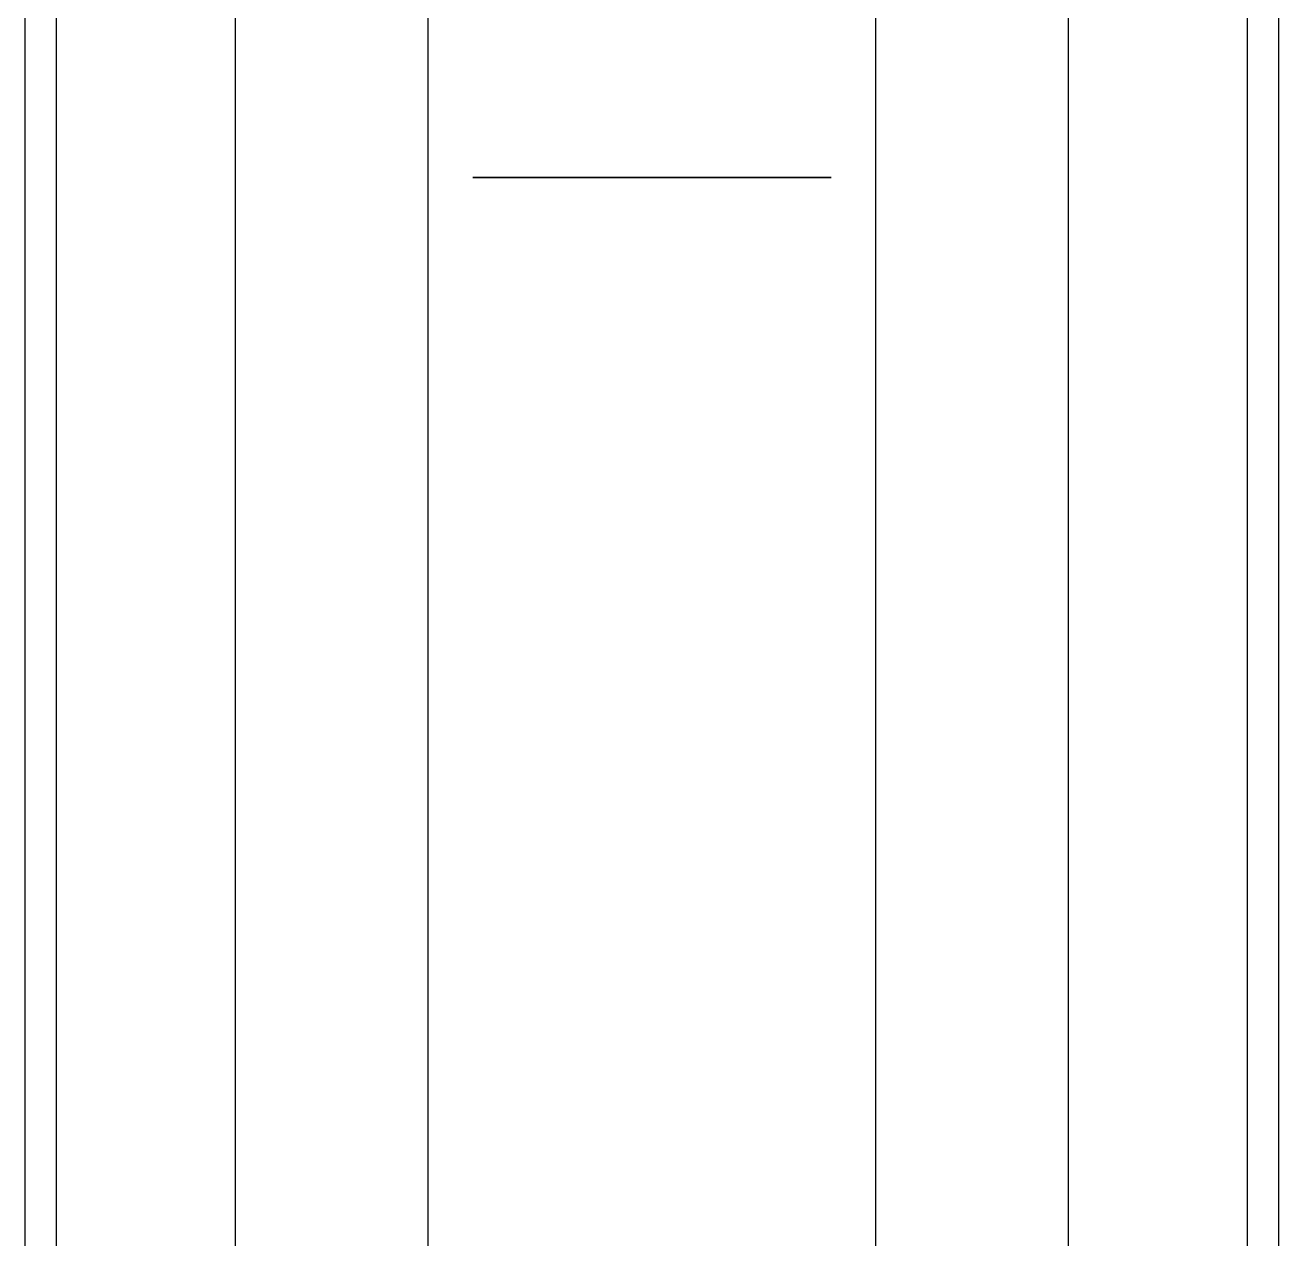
# Model space of a CAD drawing. Header units: millimetres. Extents: x -201 to 3037, y -406 to 3230.
# Drawn here: x 2365 to 2435, y 1454.8 to 1522.5 of the extents above; entities that cross this region are included whole.
import ezdxf

# ---------------------------------------------------------------- set-up
doc = ezdxf.new("R2010")
doc.units = ezdxf.units.MM
doc.layers.add('HIDDEN', color=8, linetype='Continuous')
doc.layers.add('VISIBLE', color=7, linetype='Continuous')

msp = doc.modelspace()

# ---------------------------------------------------------------- linework, layer by layer
at = {"layer": 'HIDDEN'}
for points in [[(2410, 1514), (2409.749, 1514), (2409.01, 1514), (2407.818, 1514), (2406.235, 1514), (2404.339, 1514), (2402.225, 1514), (2400, 1514), (2397.775, 1514), (2395.661, 1514), (2393.765, 1514), (2392.182, 1514), (2390.99, 1514), (2390.251, 1514), (2390, 1514)], [(2390, 1514), (2390.063, 1514), (2390.251, 1514), (2390.561, 1514), (2390.99, 1514), (2391.533, 1514), (2392.182, 1514), (2392.929, 1514), (2393.765, 1514), (2394.68, 1514), (2395.661, 1514), (2396.697, 1514), (2397.775, 1514), (2398.88, 1514), (2400, 1514)], [(2400, 1514), (2401.12, 1514), (2402.225, 1514), (2403.303, 1514), (2404.339, 1514), (2405.32, 1514), (2406.235, 1514), (2407.071, 1514), (2407.818, 1514), (2408.467, 1514), (2409.01, 1514), (2409.439, 1514), (2409.749, 1514), (2409.937, 1514), (2410, 1514)]]:
    msp.add_lwpolyline(points, dxfattribs=at)
at = {"layer": 'VISIBLE'}
for points in [[(2365, 1439), (2365, 1619)], [(2366.75, 1439), (2366.75, 1619)], [(2376.75, 1439), (2376.75, 1619)], [(2423.25, 1439), (2423.25, 1619)], [(2433.25, 1439), (2433.25, 1619)], [(2435, 1439), (2435, 1619)], [(2387.5, 1442), (2387.5, 1557)], [(2412.5, 1442), (2412.5, 1557)]]:
    msp.add_lwpolyline(points, dxfattribs=at)

doc.saveas('drawing.dxf')
